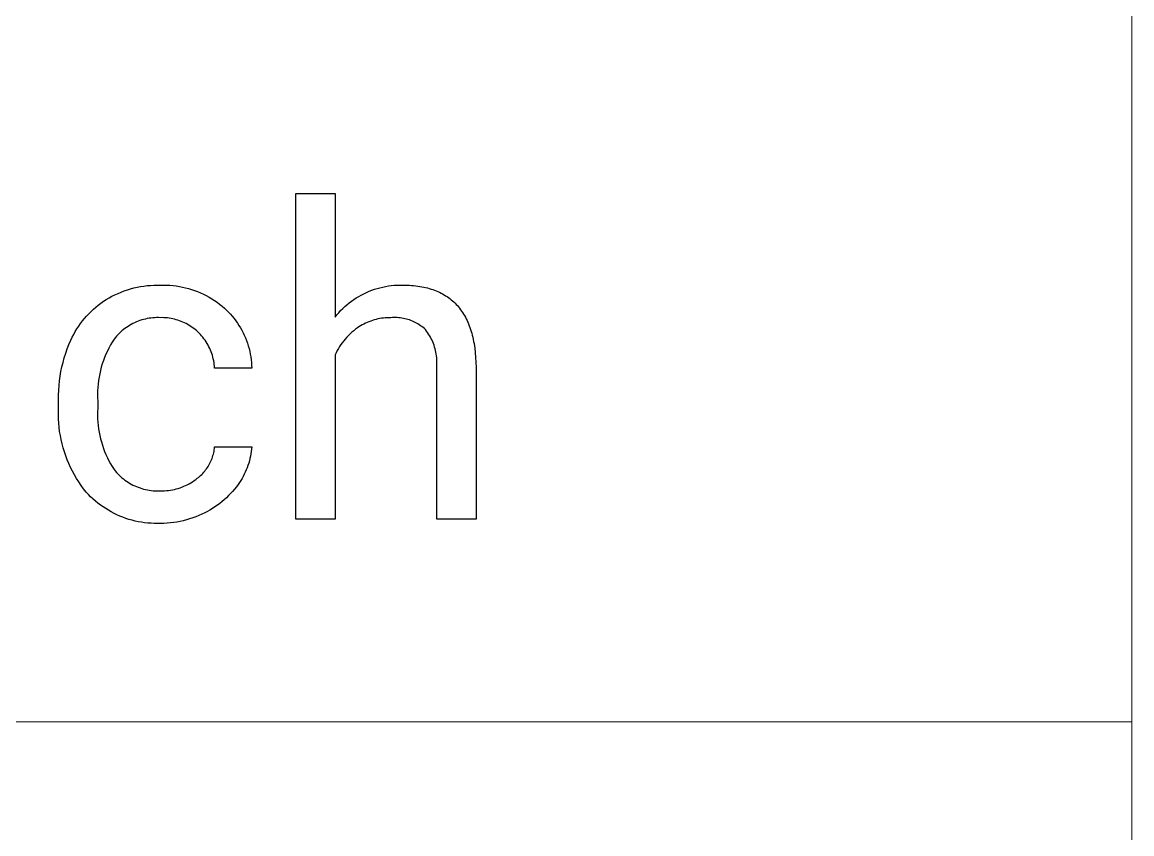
# Model space of a CAD drawing. Header units: millimetres. Extents: x -665 to 1920, y -373 to 1434.
# Drawn here: x 1851.6 to 1918, y -162.8 to -114.3 of the extents above; entities that cross this region are included whole.
import ezdxf

# ---------------------------------------------------------------- set-up
doc = ezdxf.new("R2010")
doc.units = ezdxf.units.MM
doc.header["$MEASUREMENT"] = 0
doc.layers.add('Domyślny', color=7, linetype='Continuous', true_color=0x000000)

msp = doc.modelspace()

# ---------------------------------------------------------------- linework, layer by layer
at = {"layer": 'Domyślny', "color": 18, "lineweight": 15, "true_color": 0x000000}
for p, q in [((1918.032, -372.944), (1918.032, 1433.64)), ((1918.032, -83.877), (1918.032, -372.941)), ((1692.209, -156.136), (1918.035, -156.136))]:
    msp.add_line(p, q, dxfattribs=at)
at = {"layer": 'Domyślny'}
for p, q in [((1867.958, -144.019), (1867.958, -124.508)), ((1867.958, -124.508), (1870.304, -124.508)), ((1870.304, -124.508), (1870.304, -131.916)), ((1857.678, -130.343), (1857.868, -130.279)), ((1857.868, -130.279), (1858.06, -130.221)), ((1858.06, -130.221), (1858.254, -130.169)), ((1858.254, -130.169), (1858.449, -130.124)), ((1858.449, -130.124), (1858.646, -130.086)), ((1858.646, -130.086), (1858.845, -130.054)), ((1858.845, -130.054), (1859.044, -130.029)), ((1859.044, -130.029), (1859.243, -130.01)), ((1859.243, -130.01), (1859.444, -129.999)), ((1859.444, -129.999), (1859.644, -129.994)), ((1859.644, -129.994), (1859.845, -129.995)), ((1859.845, -129.995), (1860.035, -129.992)), ((1860.035, -129.992), (1860.225, -129.996)), ((1860.225, -129.996), (1860.414, -130.006)), ((1860.414, -130.006), (1860.604, -130.022)), ((1860.604, -130.022), (1860.792, -130.045)), ((1860.792, -130.045), (1860.98, -130.075)), ((1860.98, -130.075), (1861.166, -130.111)), ((1861.166, -130.111), (1861.351, -130.153)), ((1861.351, -130.153), (1861.535, -130.202)), ((1861.535, -130.202), (1861.716, -130.257)), ((1861.716, -130.257), (1861.896, -130.318)), ((1872.502, -130.305), (1872.664, -130.248)), ((1872.664, -130.248), (1872.829, -130.196)), ((1872.829, -130.196), (1872.995, -130.151)), ((1872.995, -130.151), (1873.163, -130.111)), ((1873.163, -130.111), (1873.332, -130.076)), ((1873.332, -130.076), (1873.502, -130.048)), ((1873.502, -130.048), (1873.673, -130.026)), ((1873.673, -130.026), (1873.845, -130.009)), ((1873.845, -130.009), (1874.017, -129.998)), ((1874.017, -129.998), (1874.19, -129.994)), ((1874.19, -129.994), (1874.362, -129.995)), ((1874.362, -129.995), (1874.497, -129.996)), ((1874.497, -129.996), (1874.63, -130)), ((1874.63, -130), (1874.76, -130.006)), ((1874.76, -130.006), (1874.889, -130.014)), ((1874.889, -130.014), (1875.015, -130.025)), ((1875.015, -130.025), (1875.14, -130.039)), ((1875.14, -130.039), (1875.262, -130.054)), ((1875.262, -130.054), (1875.382, -130.072)), ((1875.382, -130.072), (1875.5, -130.093)), ((1875.5, -130.093), (1875.616, -130.115)), ((1875.616, -130.115), (1875.73, -130.141)), ((1875.73, -130.141), (1875.842, -130.168)), ((1875.842, -130.168), (1875.951, -130.198)), ((1875.951, -130.198), (1876.059, -130.231)), ((1876.059, -130.231), (1876.164, -130.266)), ((1876.164, -130.266), (1876.267, -130.303)), ((1856.432, -130.966), (1856.593, -130.86)), ((1856.593, -130.86), (1856.766, -130.759)), ((1856.766, -130.759), (1856.943, -130.664)), ((1856.943, -130.664), (1857.122, -130.575)), ((1857.122, -130.575), (1857.305, -130.491)), ((1857.305, -130.491), (1857.49, -130.414)), ((1857.49, -130.414), (1857.678, -130.343)), ((1861.896, -130.318), (1862.073, -130.386)), ((1862.073, -130.386), (1862.249, -130.459)), ((1862.249, -130.459), (1862.421, -130.539)), ((1862.421, -130.539), (1862.591, -130.624)), ((1862.591, -130.624), (1862.757, -130.715)), ((1862.757, -130.715), (1862.92, -130.812)), ((1862.92, -130.812), (1863.08, -130.915)), ((1863.08, -130.915), (1863.236, -131.022)), ((1871.29, -130.957), (1871.431, -130.858)), ((1871.431, -130.858), (1871.575, -130.763)), ((1871.575, -130.763), (1871.723, -130.674)), ((1871.723, -130.674), (1871.873, -130.589)), ((1871.873, -130.589), (1872.027, -130.51)), ((1872.027, -130.51), (1872.183, -130.436)), ((1872.183, -130.436), (1872.341, -130.368)), ((1872.341, -130.368), (1872.502, -130.305)), ((1876.267, -130.303), (1876.369, -130.343)), ((1876.369, -130.343), (1876.468, -130.385)), ((1876.468, -130.385), (1876.565, -130.429)), ((1876.565, -130.429), (1876.66, -130.476)), ((1876.66, -130.476), (1876.752, -130.526)), ((1876.752, -130.526), (1876.843, -130.577)), ((1876.843, -130.577), (1876.932, -130.631)), ((1876.932, -130.631), (1877.018, -130.688)), ((1877.018, -130.688), (1877.102, -130.747)), ((1877.102, -130.747), (1877.185, -130.808)), ((1877.185, -130.808), (1877.265, -130.872)), ((1877.265, -130.872), (1877.343, -130.938)), ((1877.343, -130.938), (1877.419, -131.007)), ((1855.554, -131.708), (1855.689, -131.572)), ((1855.689, -131.572), (1855.829, -131.441)), ((1855.829, -131.441), (1855.974, -131.314)), ((1855.974, -131.314), (1856.123, -131.193)), ((1856.123, -131.193), (1856.275, -131.077)), ((1856.275, -131.077), (1856.432, -130.966)), ((1863.236, -131.022), (1863.389, -131.136)), ((1863.389, -131.136), (1863.537, -131.254)), ((1863.537, -131.254), (1863.682, -131.378)), ((1863.682, -131.378), (1863.805, -131.493)), ((1863.805, -131.493), (1863.924, -131.612)), ((1870.525, -131.651), (1870.642, -131.525)), ((1870.642, -131.525), (1870.764, -131.402)), ((1870.764, -131.402), (1870.89, -131.284)), ((1870.89, -131.284), (1871.019, -131.171)), ((1871.019, -131.171), (1871.153, -131.062)), ((1871.153, -131.062), (1871.29, -130.957)), ((1877.419, -131.007), (1877.493, -131.077)), ((1877.493, -131.077), (1877.564, -131.151)), ((1877.564, -131.151), (1877.634, -131.227)), ((1877.634, -131.227), (1877.701, -131.305)), ((1877.701, -131.305), (1877.767, -131.385)), ((1877.767, -131.385), (1877.83, -131.468)), ((1877.83, -131.468), (1877.891, -131.554)), ((1877.891, -131.554), (1877.95, -131.641)), ((1855.06, -132.295), (1855.176, -132.142)), ((1855.176, -132.142), (1855.297, -131.993)), ((1855.297, -131.993), (1855.423, -131.848)), ((1855.423, -131.848), (1855.554, -131.708)), ((1858.302, -132.247), (1858.2, -132.297)), ((1858.405, -132.201), (1858.302, -132.247)), ((1858.511, -132.159), (1858.405, -132.201)), ((1858.617, -132.12), (1858.511, -132.159)), ((1858.725, -132.085), (1858.617, -132.12)), ((1858.834, -132.054), (1858.725, -132.085)), ((1858.944, -132.027), (1858.834, -132.054)), ((1859.055, -132.003), (1858.944, -132.027)), ((1859.167, -131.983), (1859.055, -132.003)), ((1859.279, -131.967), (1859.167, -131.983)), ((1859.392, -131.955), (1859.279, -131.967)), ((1859.505, -131.947), (1859.392, -131.955)), ((1859.618, -131.943), (1859.505, -131.947)), ((1859.732, -131.943), (1859.618, -131.943)), ((1859.845, -131.946), (1859.732, -131.943)), ((1859.952, -131.945), (1859.845, -131.946)), ((1860.059, -131.948), (1859.952, -131.945)), ((1860.165, -131.954), (1860.059, -131.948)), ((1860.272, -131.964), (1860.165, -131.954)), ((1860.378, -131.977), (1860.272, -131.964)), ((1860.483, -131.994), (1860.378, -131.977)), ((1860.588, -132.014), (1860.483, -131.994)), ((1860.692, -132.039), (1860.588, -132.014)), ((1860.795, -132.066), (1860.692, -132.039)), ((1860.897, -132.097), (1860.795, -132.066)), ((1860.998, -132.132), (1860.897, -132.097)), ((1861.098, -132.17), (1860.998, -132.132)), ((1861.197, -132.211), (1861.098, -132.17)), ((1861.294, -132.255), (1861.197, -132.211)), ((1861.389, -132.303), (1861.294, -132.255)), ((1863.924, -131.612), (1864.04, -131.736)), ((1864.04, -131.736), (1864.151, -131.863)), ((1864.151, -131.863), (1864.257, -131.994)), ((1864.257, -131.994), (1864.36, -132.129)), ((1864.36, -132.129), (1864.457, -132.267)), ((1864.457, -132.267), (1864.55, -132.408)), ((1870.304, -131.916), (1870.412, -131.782)), ((1870.412, -131.782), (1870.525, -131.651)), ((1872.233, -132.23), (1872.131, -132.276)), ((1872.337, -132.186), (1872.233, -132.23)), ((1872.442, -132.146), (1872.337, -132.186)), ((1872.548, -132.11), (1872.442, -132.146)), ((1872.655, -132.077), (1872.548, -132.11)), ((1872.764, -132.048), (1872.655, -132.077)), ((1872.873, -132.022), (1872.764, -132.048)), ((1872.983, -132), (1872.873, -132.022)), ((1873.094, -131.982), (1872.983, -132)), ((1873.205, -131.967), (1873.094, -131.982)), ((1873.317, -131.957), (1873.205, -131.967)), ((1873.429, -131.949), (1873.317, -131.957)), ((1873.541, -131.946), (1873.429, -131.949)), ((1873.653, -131.946), (1873.541, -131.946)), ((1873.747, -131.94), (1873.653, -131.946)), ((1873.841, -131.937), (1873.747, -131.94)), ((1873.935, -131.937), (1873.841, -131.937)), ((1874.029, -131.941), (1873.935, -131.937)), ((1874.123, -131.947), (1874.029, -131.941)), ((1874.216, -131.957), (1874.123, -131.947)), ((1874.309, -131.971), (1874.216, -131.957)), ((1874.402, -131.987), (1874.309, -131.971)), ((1874.494, -132.007), (1874.402, -131.987)), ((1874.585, -132.03), (1874.494, -132.007)), ((1874.676, -132.056), (1874.585, -132.03)), ((1874.765, -132.085), (1874.676, -132.056)), ((1874.853, -132.117), (1874.765, -132.085)), ((1874.94, -132.152), (1874.853, -132.117)), ((1875.026, -132.191), (1874.94, -132.152)), ((1875.111, -132.232), (1875.026, -132.191)), ((1875.194, -132.276), (1875.111, -132.232)), ((1877.95, -131.641), (1878.007, -131.732)), ((1878.007, -131.732), (1878.062, -131.824)), ((1878.062, -131.824), (1878.115, -131.919)), ((1878.115, -131.919), (1878.166, -132.017)), ((1878.166, -132.017), (1878.214, -132.116)), ((1878.214, -132.116), (1878.261, -132.219)), ((1878.261, -132.219), (1878.305, -132.323)), ((1854.651, -132.945), (1854.745, -132.777)), ((1854.745, -132.777), (1854.844, -132.613)), ((1854.844, -132.613), (1854.949, -132.452)), ((1854.949, -132.452), (1855.06, -132.295)), ((1857.374, -132.891), (1857.295, -132.972)), ((1857.457, -132.812), (1857.374, -132.891)), ((1857.541, -132.737), (1857.457, -132.812)), ((1857.629, -132.664), (1857.541, -132.737)), ((1857.718, -132.595), (1857.629, -132.664)), ((1857.81, -132.529), (1857.718, -132.595)), ((1857.905, -132.466), (1857.81, -132.529)), ((1858.001, -132.406), (1857.905, -132.466)), ((1858.099, -132.35), (1858.001, -132.406)), ((1858.2, -132.297), (1858.099, -132.35)), ((1861.483, -132.354), (1861.389, -132.303)), ((1861.575, -132.408), (1861.483, -132.354)), ((1861.665, -132.466), (1861.575, -132.408)), ((1861.753, -132.526), (1861.665, -132.466)), ((1861.839, -132.589), (1861.753, -132.526)), ((1861.923, -132.655), (1861.839, -132.589)), ((1862.005, -132.724), (1861.923, -132.655)), ((1862.084, -132.796), (1862.005, -132.724)), ((1862.164, -132.874), (1862.084, -132.796)), ((1862.241, -132.954), (1862.164, -132.874)), ((1864.55, -132.408), (1864.637, -132.552)), ((1864.637, -132.552), (1864.72, -132.7)), ((1864.72, -132.7), (1864.798, -132.85)), ((1864.798, -132.85), (1864.87, -133.002)), ((1871.211, -132.919), (1871.11, -133.017)), ((1871.316, -132.823), (1871.211, -132.919)), ((1871.424, -132.732), (1871.316, -132.823)), ((1871.534, -132.644), (1871.424, -132.732)), ((1871.648, -132.56), (1871.534, -132.644)), ((1871.741, -132.497), (1871.648, -132.56)), ((1871.836, -132.437), (1871.741, -132.497)), ((1871.932, -132.38), (1871.836, -132.437)), ((1872.031, -132.327), (1871.932, -132.38)), ((1872.131, -132.276), (1872.031, -132.327)), ((1875.275, -132.323), (1875.194, -132.276)), ((1875.355, -132.373), (1875.275, -132.323)), ((1875.433, -132.425), (1875.355, -132.373)), ((1875.509, -132.481), (1875.433, -132.425)), ((1875.583, -132.539), (1875.509, -132.481)), ((1875.655, -132.599), (1875.583, -132.539)), ((1875.725, -132.662), (1875.655, -132.599)), ((1875.79, -132.747), (1875.725, -132.662)), ((1875.853, -132.835), (1875.79, -132.747)), ((1875.912, -132.925), (1875.853, -132.835)), ((1875.968, -133.016), (1875.912, -132.925)), ((1878.305, -132.323), (1878.347, -132.43)), ((1878.347, -132.43), (1878.388, -132.54)), ((1878.388, -132.54), (1878.426, -132.651)), ((1878.426, -132.651), (1878.462, -132.766)), ((1878.462, -132.766), (1878.495, -132.882)), ((1878.495, -132.882), (1878.527, -133.001)), ((1854.265, -133.812), (1854.368, -133.548)), ((1854.368, -133.548), (1854.481, -133.289)), ((1854.481, -133.289), (1854.563, -133.115)), ((1854.563, -133.115), (1854.651, -132.945)), ((1856.86, -133.582), (1856.761, -133.763)), ((1856.964, -133.404), (1856.86, -133.582)), ((1857.075, -133.231), (1856.964, -133.404)), ((1857.145, -133.142), (1857.075, -133.231)), ((1857.219, -133.055), (1857.145, -133.142)), ((1857.295, -132.972), (1857.219, -133.055)), ((1862.316, -133.037), (1862.241, -132.954)), ((1862.387, -133.122), (1862.316, -133.037)), ((1862.456, -133.21), (1862.387, -133.122)), ((1862.521, -133.301), (1862.456, -133.21)), ((1862.583, -133.393), (1862.521, -133.301)), ((1862.642, -133.488), (1862.583, -133.393)), ((1862.698, -133.585), (1862.642, -133.488)), ((1862.75, -133.683), (1862.698, -133.585)), ((1864.87, -133.002), (1864.937, -133.157)), ((1864.937, -133.157), (1864.999, -133.314)), ((1864.999, -133.314), (1865.056, -133.474)), ((1865.056, -133.474), (1865.107, -133.635)), ((1870.658, -133.559), (1870.579, -133.676)), ((1870.741, -133.445), (1870.658, -133.559)), ((1870.828, -133.333), (1870.741, -133.445)), ((1870.918, -133.225), (1870.828, -133.333)), ((1871.013, -133.12), (1870.918, -133.225)), ((1871.11, -133.017), (1871.013, -133.12)), ((1876.021, -133.11), (1875.968, -133.016)), ((1876.071, -133.205), (1876.021, -133.11)), ((1876.118, -133.302), (1876.071, -133.205)), ((1876.161, -133.4), (1876.118, -133.302)), ((1876.201, -133.5), (1876.161, -133.4)), ((1876.238, -133.601), (1876.201, -133.5)), ((1876.271, -133.703), (1876.238, -133.601)), ((1878.527, -133.001), (1878.557, -133.123)), ((1878.557, -133.123), (1878.584, -133.247)), ((1878.584, -133.247), (1878.61, -133.373)), ((1878.61, -133.373), (1878.633, -133.502)), ((1878.633, -133.502), (1878.654, -133.633)), ((1854.085, -134.348), (1854.171, -134.079)), ((1854.171, -134.079), (1854.265, -133.812)), ((1856.584, -134.134), (1856.504, -134.324)), ((1856.669, -133.947), (1856.584, -134.134)), ((1856.761, -133.763), (1856.669, -133.947)), ((1862.799, -133.783), (1862.75, -133.683)), ((1862.844, -133.885), (1862.799, -133.783)), ((1862.885, -133.989), (1862.844, -133.885)), ((1862.923, -134.093), (1862.885, -133.989)), ((1862.958, -134.2), (1862.923, -134.093)), ((1862.988, -134.307), (1862.958, -134.2)), ((1865.107, -133.635), (1865.152, -133.797)), ((1865.152, -133.797), (1865.192, -133.962)), ((1865.192, -133.962), (1865.226, -134.127)), ((1865.226, -134.127), (1865.255, -134.293)), ((1870.366, -134.043), (1870.304, -134.17)), ((1870.304, -134.17), (1870.304, -144.019)), ((1870.433, -133.918), (1870.366, -134.043)), ((1870.504, -133.796), (1870.433, -133.918)), ((1870.579, -133.676), (1870.504, -133.796)), ((1876.301, -133.806), (1876.271, -133.703)), ((1876.328, -133.91), (1876.301, -133.806)), ((1876.351, -134.015), (1876.328, -133.91)), ((1876.37, -134.121), (1876.351, -134.015)), ((1876.386, -134.227), (1876.37, -134.121)), ((1876.398, -134.334), (1876.386, -134.227)), ((1878.654, -133.633), (1878.673, -133.766)), ((1878.673, -133.766), (1878.705, -134.04)), ((1878.705, -134.04), (1878.728, -134.324)), ((1853.886, -135.173), (1853.943, -134.896)), ((1853.943, -134.896), (1854.01, -134.621)), ((1854.01, -134.621), (1854.085, -134.348)), ((1856.306, -134.908), (1856.253, -135.107)), ((1856.365, -134.711), (1856.306, -134.908)), ((1856.432, -134.516), (1856.365, -134.711)), ((1856.504, -134.324), (1856.432, -134.516)), ((1863.015, -134.415), (1862.988, -134.307)), ((1863.038, -134.524), (1863.015, -134.415)), ((1863.057, -134.634), (1863.038, -134.524)), ((1863.073, -134.744), (1863.057, -134.634)), ((1863.084, -134.855), (1863.073, -134.744)), ((1863.092, -134.966), (1863.084, -134.855)), ((1865.255, -134.293), (1865.278, -134.461)), ((1865.278, -134.461), (1865.295, -134.629)), ((1865.295, -134.629), (1865.306, -134.797)), ((1865.306, -134.797), (1865.312, -134.966)), ((1876.406, -134.441), (1876.398, -134.334)), ((1876.405, -134.871), (1876.41, -134.764)), ((1876.405, -144.019), (1876.405, -134.871)), ((1876.411, -134.549), (1876.406, -134.441)), ((1876.41, -134.764), (1876.413, -134.656)), ((1876.413, -134.656), (1876.411, -134.549)), ((1878.728, -134.324), (1878.743, -134.618)), ((1878.743, -134.618), (1878.75, -134.921)), ((1878.75, -134.921), (1878.75, -144.019)), ((1853.8, -135.732), (1853.838, -135.452)), ((1853.838, -135.452), (1853.886, -135.173)), ((1856.169, -135.51), (1856.137, -135.714)), ((1856.207, -135.308), (1856.169, -135.51)), ((1856.253, -135.107), (1856.207, -135.308)), ((1865.312, -134.966), (1863.092, -134.966)), ((1853.753, -136.296), (1853.772, -136.014)), ((1853.772, -136.014), (1853.8, -135.732)), ((1856.093, -136.123), (1856.082, -136.329)), ((1856.111, -135.918), (1856.093, -136.123)), ((1856.137, -135.714), (1856.111, -135.918)), ((1853.744, -136.579), (1853.753, -136.296)), ((1853.744, -136.862), (1853.744, -136.579)), ((1853.744, -137.257), (1853.744, -136.862)), ((1856.082, -136.329), (1856.078, -136.534)), ((1856.078, -136.534), (1856.081, -136.74)), ((1856.081, -136.74), (1856.092, -136.946)), ((1853.733, -137.758), (1853.734, -137.507)), ((1853.734, -137.507), (1853.744, -137.257)), ((1856.082, -137.59), (1856.08, -137.792)), ((1856.092, -137.388), (1856.082, -137.59)), ((1856.092, -136.946), (1856.092, -137.388)), ((1853.739, -138.008), (1853.733, -137.758)), ((1853.755, -138.258), (1853.739, -138.008)), ((1856.08, -137.792), (1856.084, -137.994)), ((1856.084, -137.994), (1856.096, -138.196)), ((1856.096, -138.196), (1856.114, -138.397)), ((1853.778, -138.508), (1853.755, -138.258)), ((1853.81, -138.757), (1853.778, -138.508)), ((1853.851, -139.004), (1853.81, -138.757)), ((1856.114, -138.397), (1856.139, -138.598)), ((1856.139, -138.598), (1856.171, -138.797)), ((1856.171, -138.797), (1856.21, -138.996)), ((1853.899, -139.25), (1853.851, -139.004)), ((1853.956, -139.494), (1853.899, -139.25)), ((1854.021, -139.736), (1853.956, -139.494)), ((1856.21, -138.996), (1856.255, -139.193)), ((1856.255, -139.193), (1856.308, -139.388)), ((1856.308, -139.388), (1856.367, -139.581)), ((1856.367, -139.581), (1856.432, -139.773)), ((1854.094, -139.976), (1854.021, -139.736)), ((1854.175, -140.213), (1854.094, -139.976)), ((1854.264, -140.448), (1854.175, -140.213)), ((1856.432, -139.773), (1856.504, -139.961)), ((1856.504, -139.961), (1856.583, -140.148)), ((1856.583, -140.148), (1856.668, -140.331)), ((1862.967, -140.289), (1862.994, -140.204)), ((1862.994, -140.204), (1863.017, -140.119)), ((1863.017, -140.119), (1863.038, -140.033)), ((1863.038, -140.033), (1863.056, -139.947)), ((1863.056, -139.947), (1863.071, -139.859)), ((1863.071, -139.859), (1863.083, -139.772)), ((1863.083, -139.772), (1863.092, -139.684)), ((1863.092, -139.684), (1865.312, -139.684)), ((1865.238, -140.248), (1865.208, -140.387)), ((1865.264, -140.108), (1865.238, -140.248)), ((1865.284, -139.967), (1865.264, -140.108)), ((1865.3, -139.826), (1865.284, -139.967)), ((1865.312, -139.684), (1865.3, -139.826)), ((1854.36, -140.679), (1854.264, -140.448)), ((1854.465, -140.907), (1854.36, -140.679)), ((1854.577, -141.131), (1854.465, -140.907)), ((1856.668, -140.331), (1856.759, -140.512)), ((1856.759, -140.512), (1856.856, -140.689)), ((1856.856, -140.689), (1856.959, -140.863)), ((1856.959, -140.863), (1857.068, -141.033)), ((1862.657, -140.922), (1862.705, -140.847)), ((1862.705, -140.847), (1862.75, -140.772)), ((1862.75, -140.772), (1862.793, -140.694)), ((1862.793, -140.694), (1862.833, -140.616)), ((1862.833, -140.616), (1862.871, -140.536)), ((1862.871, -140.536), (1862.906, -140.454)), ((1862.906, -140.454), (1862.938, -140.372)), ((1862.938, -140.372), (1862.967, -140.289)), ((1865.09, -140.797), (1865.042, -140.931)), ((1865.134, -140.662), (1865.09, -140.797)), ((1865.173, -140.525), (1865.134, -140.662)), ((1865.208, -140.387), (1865.173, -140.525)), ((1854.696, -141.351), (1854.577, -141.131)), ((1854.823, -141.568), (1854.696, -141.351)), ((1854.957, -141.78), (1854.823, -141.568)), ((1857.068, -141.033), (1857.139, -141.122)), ((1857.139, -141.122), (1857.214, -141.208)), ((1857.214, -141.208), (1857.291, -141.292)), ((1857.291, -141.292), (1857.371, -141.373)), ((1857.371, -141.373), (1857.454, -141.452)), ((1857.454, -141.452), (1857.539, -141.527)), ((1857.539, -141.527), (1857.627, -141.6)), ((1861.959, -141.633), (1862.052, -141.561)), ((1862.052, -141.561), (1862.122, -141.506)), ((1862.122, -141.506), (1862.19, -141.45)), ((1862.19, -141.45), (1862.256, -141.391)), ((1862.256, -141.391), (1862.32, -141.33)), ((1862.32, -141.33), (1862.382, -141.267)), ((1862.382, -141.267), (1862.441, -141.201)), ((1862.441, -141.201), (1862.499, -141.134)), ((1862.499, -141.134), (1862.554, -141.065)), ((1862.554, -141.065), (1862.607, -140.994)), ((1862.607, -140.994), (1862.657, -140.922)), ((1864.734, -141.572), (1864.66, -141.693)), ((1864.804, -141.448), (1864.734, -141.572)), ((1864.87, -141.322), (1864.804, -141.448)), ((1864.932, -141.194), (1864.87, -141.322)), ((1864.989, -141.063), (1864.932, -141.194)), ((1865.042, -140.931), (1864.989, -141.063)), ((1855.098, -141.987), (1854.957, -141.78)), ((1855.245, -142.189), (1855.098, -141.987)), ((1855.4, -142.387), (1855.245, -142.189)), ((1857.627, -141.6), (1857.718, -141.669)), ((1857.718, -141.669), (1857.81, -141.735)), ((1857.81, -141.735), (1857.905, -141.798)), ((1857.905, -141.798), (1858.003, -141.858)), ((1858.003, -141.858), (1858.102, -141.914)), ((1858.102, -141.914), (1858.203, -141.967)), ((1858.203, -141.967), (1858.306, -142.016)), ((1858.306, -142.016), (1858.41, -142.062)), ((1858.41, -142.062), (1858.516, -142.104)), ((1858.516, -142.104), (1858.623, -142.142)), ((1858.623, -142.142), (1858.732, -142.177)), ((1858.732, -142.177), (1858.842, -142.208)), ((1858.842, -142.208), (1858.952, -142.235)), ((1858.952, -142.235), (1859.064, -142.258)), ((1860.564, -142.25), (1860.68, -142.226)), ((1860.68, -142.226), (1860.795, -142.197)), ((1860.795, -142.197), (1860.909, -142.165)), ((1860.909, -142.165), (1861.021, -142.128)), ((1861.021, -142.128), (1861.132, -142.088)), ((1861.132, -142.088), (1861.242, -142.044)), ((1861.242, -142.044), (1861.35, -141.996)), ((1861.35, -141.996), (1861.457, -141.945)), ((1861.457, -141.945), (1861.562, -141.889)), ((1861.562, -141.889), (1861.664, -141.831)), ((1861.664, -141.831), (1861.765, -141.768)), ((1861.765, -141.768), (1861.863, -141.702)), ((1861.863, -141.702), (1861.959, -141.633)), ((1864.286, -142.209), (1864.172, -142.344)), ((1864.395, -142.071), (1864.286, -142.209)), ((1864.5, -141.928), (1864.395, -142.071)), ((1864.582, -141.812), (1864.5, -141.928)), ((1864.66, -141.693), (1864.582, -141.812)), ((1855.53, -142.528), (1855.4, -142.387)), ((1855.666, -142.664), (1855.53, -142.528)), ((1855.806, -142.796), (1855.666, -142.664)), ((1855.95, -142.923), (1855.806, -142.796)), ((1859.064, -142.258), (1859.176, -142.277)), ((1859.176, -142.277), (1859.289, -142.293)), ((1859.289, -142.293), (1859.403, -142.304)), ((1859.403, -142.304), (1859.517, -142.312)), ((1859.517, -142.312), (1859.63, -142.316)), ((1859.63, -142.316), (1859.744, -142.316)), ((1859.744, -142.316), (1859.858, -142.311)), ((1859.858, -142.311), (1859.977, -142.311)), ((1859.977, -142.311), (1860.095, -142.307)), ((1860.095, -142.307), (1860.213, -142.299)), ((1860.213, -142.299), (1860.331, -142.287)), ((1860.331, -142.287), (1860.448, -142.271)), ((1860.448, -142.271), (1860.564, -142.25)), ((1863.673, -142.845), (1863.539, -142.959)), ((1863.804, -142.726), (1863.673, -142.845)), ((1863.931, -142.603), (1863.804, -142.726)), ((1864.053, -142.476), (1863.931, -142.603)), ((1864.172, -142.344), (1864.053, -142.476)), ((1856.099, -143.045), (1855.95, -142.923)), ((1856.251, -143.162), (1856.099, -143.045)), ((1856.408, -143.274), (1856.251, -143.162)), ((1856.568, -143.38), (1856.408, -143.274)), ((1856.732, -143.481), (1856.568, -143.38)), ((1856.899, -143.576), (1856.732, -143.481)), ((1862.659, -143.547), (1862.502, -143.628)), ((1862.814, -143.462), (1862.659, -143.547)), ((1862.965, -143.371), (1862.814, -143.462)), ((1863.114, -143.275), (1862.965, -143.371)), ((1863.259, -143.174), (1863.114, -143.275)), ((1863.401, -143.069), (1863.259, -143.174)), ((1863.539, -142.959), (1863.401, -143.069)), ((1857.069, -143.665), (1856.899, -143.576)), ((1857.242, -143.749), (1857.069, -143.665)), ((1857.418, -143.826), (1857.242, -143.749)), ((1857.597, -143.898), (1857.418, -143.826)), ((1857.777, -143.963), (1857.597, -143.898)), ((1857.96, -144.022), (1857.777, -143.963)), ((1858.145, -144.075), (1857.96, -144.022)), ((1858.332, -144.122), (1858.145, -144.075)), ((1858.52, -144.162), (1858.332, -144.122)), ((1858.709, -144.196), (1858.52, -144.162)), ((1858.899, -144.223), (1858.709, -144.196)), ((1859.09, -144.244), (1858.899, -144.223)), ((1860.446, -144.234), (1860.25, -144.25)), ((1860.64, -144.211), (1860.446, -144.234)), ((1860.834, -144.182), (1860.64, -144.211)), ((1861.027, -144.146), (1860.834, -144.182)), ((1861.218, -144.104), (1861.027, -144.146)), ((1861.408, -144.055), (1861.218, -144.104)), ((1861.596, -143.999), (1861.408, -144.055)), ((1861.782, -143.937), (1861.596, -143.999)), ((1861.966, -143.869), (1861.782, -143.937)), ((1862.147, -143.795), (1861.966, -143.869)), ((1862.326, -143.715), (1862.147, -143.795)), ((1862.502, -143.628), (1862.326, -143.715)), ((1870.304, -144.019), (1867.958, -144.019)), ((1878.75, -144.019), (1876.405, -144.019)), ((1859.282, -144.259), (1859.09, -144.244)), ((1859.474, -144.266), (1859.282, -144.259)), ((1859.666, -144.268), (1859.474, -144.266)), ((1859.858, -144.263), (1859.666, -144.268)), ((1860.054, -144.26), (1859.858, -144.263)), ((1860.25, -144.25), (1860.054, -144.26))]:
    msp.add_line(p, q, dxfattribs=at)

doc.saveas('drawing.dxf')
